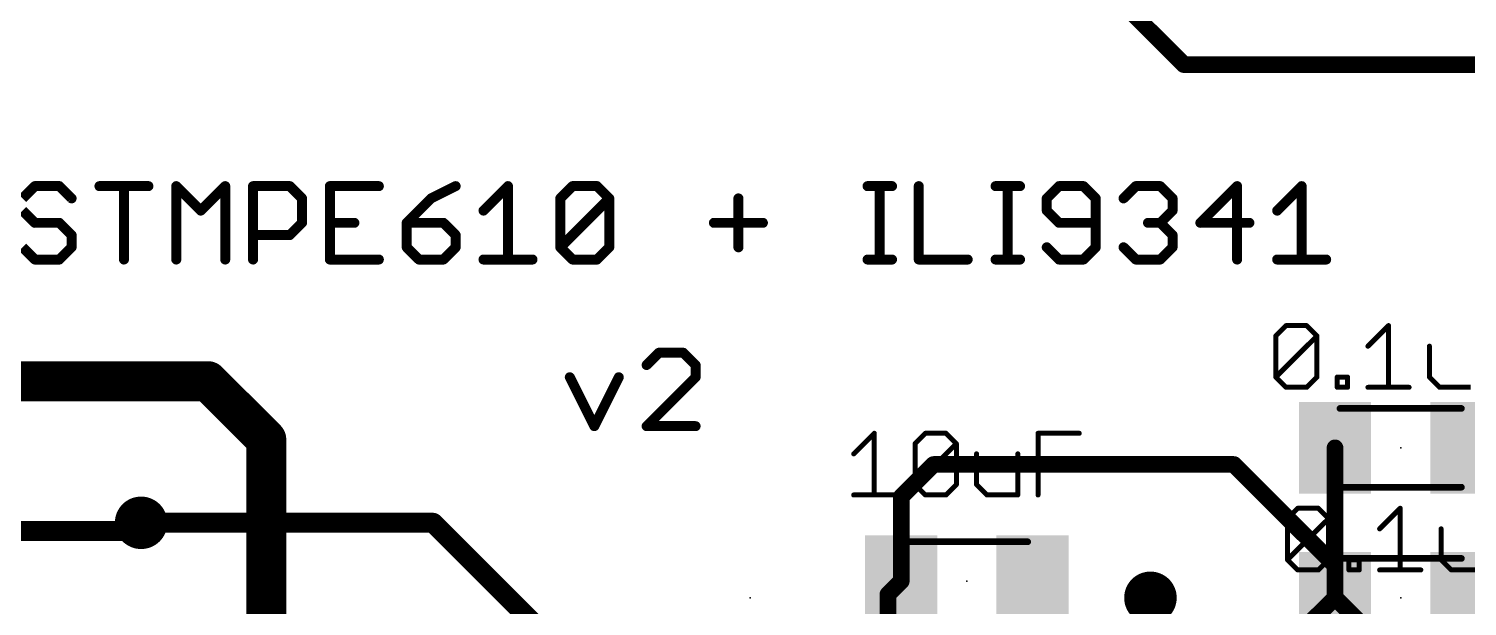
# Model space of a CAD drawing. Extents: x -15 to 72, y -20 to 100.
# Drawn here: x 20.26 to 42.16, y 44.83 to 53.63 of the extents above; entities that cross this region are included whole.
import ezdxf

# ---------------------------------------------------------------- set-up
doc = ezdxf.new("R2010")
doc.units = 0
for name, color, linetype in [('1', 12, 'CONTINUOUS'), ('16', 132, 'CONTINUOUS'), ('18', 110, 'CONTINUOUS'), ('21', 40, 'CONTINUOUS'), ('23', 53, 'CONTINUOUS'), ('24', 53, 'CONTINUOUS'), ('27', 253, 'CONTINUOUS'), ('51', 253, 'CONTINUOUS')]:
    doc.layers.add(name, color=color, linetype=linetype)

# ---------------------------------------------------------------- blocks, each defined once
blk = doc.blocks.new('RECT')
blk.add_solid([(-0.5, -0.5), (0.5, -0.5), (-0.5, 0.5), (0.5, 0.5)])
blk = doc.blocks.new('ROUNDV')
at = {"const_width": 0.5}
blk.add_lwpolyline([(0, -0.25, 1), (0, 0.25, 1), (0, -0.25)], format="xyb", dxfattribs=at)

msp = doc.modelspace()

# ---------------------------------------------------------------- linework, layer by layer
at = {"layer": '1'}
for points, const_width in [([(37.846, 53.086), (27.686, 63.246)], 0.254), ([(42.926, 53.086), (37.846, 53.086)], 0.254), ([(18.288, 48.26), (22.987, 48.26)], 0.6096), ([(22.987, 48.26), (23.876, 47.371)], 0.6096), ([(23.876, 47.371), (23.876, 43.622)], 0.6096), ([(40.148, 47.244), (40.148, 44.958)], 0.254), ([(33.544, 46.498), (34.036, 46.99)], 0.254), ([(34.036, 46.99), (38.608, 46.99)], 0.254), ([(38.608, 46.99), (40.148, 45.45)], 0.254), ([(33.544, 45.212), (33.544, 46.498)], 0.254), ([(21.844, 45.974), (21.971, 46.101)], 0.3048), ([(19.238, 45.974), (21.844, 45.974)], 0.3048), ([(40.148, 45.45), (40.148, 44.958)], 0.254), ([(33.34, 45.008), (33.544, 45.212)], 0.254), ([(33.34, 42.956), (33.34, 45.008)], 0.254), ([(39.648, 44.458), (40.148, 44.958)], 0.254), ([(41.398, 43.708), (40.148, 44.958)], 0.254)]:
    msp.add_lwpolyline(points, dxfattribs=dict(at, const_width=const_width))
for points, const_width in [([(37.846, 53.1495, 1), (37.846, 53.0225)], 0.127), ([(37.8011, 53.0411, 1), (37.8909, 53.1309)], 0.127), ([(23.0948, 48.3678, 1), (22.8792, 48.1522)], 0.3048), ([(22.987, 48.1076, 1), (22.987, 48.4124)], 0.3048), ([(24.0284, 47.371, 1), (23.7236, 47.371)], 0.3048), ([(23.7682, 47.2632, 1), (23.9838, 47.4788)], 0.3048), ([(40.2115, 47.244, 1), (40.0845, 47.244)], 0.127), ([(34.036, 47.0535, 1), (34.036, 46.9265)], 0.127), ([(34.0809, 46.9451, 1), (33.9911, 47.0349)], 0.127), ([(38.6529, 47.0349, 1), (38.5631, 46.9451)], 0.127), ([(38.608, 46.9265, 1), (38.608, 47.0535)], 0.127), ([(33.6075, 46.498, 1), (33.4805, 46.498)], 0.127), ([(33.4991, 46.5429, 1), (33.5889, 46.4531)], 0.127), ([(22.0249, 46.0471, 1), (21.9171, 46.1549)], 0.1524), ([(21.7901, 46.0279, 1), (21.8979, 45.9201)], 0.1524), ([(21.844, 45.8978, 1), (21.844, 46.0502)], 0.1524), ([(40.2115, 45.45, 1), (40.0845, 45.45)], 0.127), ([(40.1031, 45.4051, 1), (40.1929, 45.4949)], 0.127), ([(33.5889, 45.1671, 1), (33.4991, 45.2569)], 0.127), ([(33.4035, 45.008, 1), (33.2765, 45.008)], 0.127), ([(33.2951, 45.0529, 1), (33.3849, 44.9631)], 0.127), ([(33.4805, 45.212, 1), (33.6075, 45.212)], 0.127), ([(40.1929, 45.0029, 1), (40.1031, 44.9131)], 0.127), ([(40.0845, 44.958, 1), (40.2115, 44.958)], 0.127), ([(40.0845, 44.958, 1), (40.2115, 44.958)], 0.127), ([(40.1929, 44.9131, 1), (40.1031, 45.0029)], 0.127)]:
    msp.add_lwpolyline(points, format="xyb", dxfattribs=dict(at, const_width=const_width))
at = {"layer": '16', "const_width": 0.3048}
for points in [[(21.971, 46.101), (26.416, 46.101)], [(26.416, 46.101), (29.718, 42.799)]]:
    msp.add_lwpolyline(points, dxfattribs=at)
at = {"layer": '16', "const_width": 0.1524}
for points in [[(21.971, 46.1772, 1), (21.971, 46.0248)], [(26.4699, 46.1549, 1), (26.3621, 46.0471)], [(26.416, 46.0248, 1), (26.416, 46.1772)]]:
    msp.add_lwpolyline(points, format="xyb", dxfattribs=at)
at = {"layer": '21', "const_width": 0.1524}
for points in [[(20.3538, 51.2328), (20.1674, 51.0463)], [(20.7267, 51.2328), (20.3538, 51.2328)], [(20.9131, 51.0463), (20.7267, 51.2328)], [(21.3368, 51.2328), (22.0825, 51.2328)], [(21.7097, 50.1142), (21.7097, 51.2328)], [(22.5062, 50.1142), (22.5062, 51.2328)], [(22.5062, 51.2328), (22.879, 50.8599)], [(22.879, 50.8599), (23.2519, 51.2328)], [(23.2519, 51.2328), (23.2519, 50.1142)], [(23.6756, 50.1142), (23.6756, 51.2328)], [(23.6756, 51.2328), (24.2349, 51.2328)], [(24.2349, 51.2328), (24.4213, 51.0463)], [(25.5907, 51.2328), (24.845, 51.2328)], [(24.845, 51.2328), (24.845, 50.1142)], [(26.7601, 51.2328), (26.3872, 51.0463)], [(27.1838, 50.8599), (27.5566, 51.2328)], [(27.5566, 51.2328), (27.5566, 50.1142)], [(28.3532, 51.0463), (28.5396, 51.2328)], [(28.5396, 51.2328), (28.9125, 51.2328)], [(28.9125, 51.2328), (29.0989, 51.0463)], [(33.0308, 51.2328), (33.4036, 51.2328)], [(33.2172, 50.1142), (33.2172, 51.2328)], [(33.8104, 51.2328), (33.8104, 50.1142)], [(34.9798, 51.2328), (35.3526, 51.2328)], [(35.1662, 50.1142), (35.1662, 51.2328)], [(35.9458, 51.2328), (35.7594, 51.0463)], [(36.3186, 51.2328), (35.9458, 51.2328)], [(36.5051, 51.0463), (36.3186, 51.2328)], [(36.9288, 51.0463), (37.1152, 51.2328)], [(37.1152, 51.2328), (37.488, 51.2328)], [(37.488, 51.2328), (37.6745, 51.0463)], [(38.6574, 51.2328), (38.0982, 50.6735)], [(38.6574, 50.1142), (38.6574, 51.2328)], [(39.2676, 50.8599), (39.6404, 51.2328)], [(39.6404, 51.2328), (39.6404, 50.1142)], [(24.4213, 51.0463), (24.4213, 50.6735)], [(26.3872, 51.0463), (26.0144, 50.6735)], [(28.3532, 50.3006), (28.3532, 51.0463)], [(28.3532, 50.3006), (29.0989, 51.0463)], [(29.0989, 51.0463), (29.0989, 50.3006)], [(31.0648, 51.0463), (31.0648, 50.3006)], [(35.7594, 51.0463), (35.7594, 50.8599)], [(36.5051, 50.3006), (36.5051, 51.0463)], [(37.6745, 51.0463), (37.6745, 50.8599)], [(20.1674, 50.8599), (20.3538, 50.6735)], [(35.7594, 50.8599), (35.9458, 50.6735)], [(37.6745, 50.8599), (37.488, 50.6735)], [(20.3538, 50.6735), (20.7267, 50.6735)], [(20.7267, 50.6735), (20.9131, 50.4871)], [(24.4213, 50.6735), (24.2349, 50.4871)], [(24.845, 50.6735), (25.2178, 50.6735)], [(26.0144, 50.6735), (26.0144, 50.3006)], [(26.5737, 50.6735), (26.0144, 50.6735)], [(26.7601, 50.4871), (26.5737, 50.6735)], [(30.692, 50.6735), (31.4377, 50.6735)], [(35.9458, 50.6735), (36.5051, 50.6735)], [(37.488, 50.6735), (37.3016, 50.6735)], [(37.488, 50.6735), (37.6745, 50.4871)], [(38.0982, 50.6735), (38.8439, 50.6735)], [(20.3538, 50.1142), (20.1674, 50.3006)], [(20.9131, 50.3006), (20.7267, 50.1142)], [(20.9131, 50.4871), (20.9131, 50.3006)], [(24.2349, 50.4871), (23.6756, 50.4871)], [(26.0144, 50.3006), (26.2008, 50.1142)], [(26.5737, 50.1142), (26.7601, 50.3006)], [(26.7601, 50.3006), (26.7601, 50.4871)], [(28.5396, 50.1142), (28.3532, 50.3006)], [(29.0989, 50.3006), (28.9125, 50.1142)], [(35.7594, 50.3006), (35.9458, 50.1142)], [(36.3186, 50.1142), (36.5051, 50.3006)], [(37.1152, 50.1142), (36.9288, 50.3006)], [(37.6745, 50.3006), (37.488, 50.1142)], [(37.6745, 50.4871), (37.6745, 50.3006)], [(20.7267, 50.1142), (20.3538, 50.1142)], [(24.845, 50.1142), (25.5907, 50.1142)], [(26.2008, 50.1142), (26.5737, 50.1142)], [(27.1838, 50.1142), (27.9295, 50.1142)], [(28.9125, 50.1142), (28.5396, 50.1142)], [(33.0308, 50.1142), (33.4036, 50.1142)], [(33.8104, 50.1142), (34.5561, 50.1142)], [(34.9798, 50.1142), (35.3526, 50.1142)], [(35.9458, 50.1142), (36.3186, 50.1142)], [(37.488, 50.1142), (37.1152, 50.1142)], [(39.2676, 50.1142), (40.0133, 50.1142)], [(29.8536, 48.6928), (29.6672, 48.5063)], [(30.2265, 48.6928), (29.8536, 48.6928)], [(30.4129, 48.5063), (30.2265, 48.6928)], [(30.4129, 48.3199), (30.4129, 48.5063)], [(28.4978, 48.3199), (28.8707, 47.5742)], [(28.8707, 47.5742), (29.2435, 48.3199)], [(29.6672, 47.5742), (30.4129, 48.3199)], [(30.4129, 47.5742), (29.6672, 47.5742)]]:
    msp.add_lwpolyline(points, dxfattribs=at)
at = {"layer": '21', "const_width": 0.0762}
for points in [[(20.3538, 51.2709, 1), (20.3538, 51.1947)], [(20.3808, 51.2058, 1), (20.3269, 51.2597)], [(20.7536, 51.2597, 1), (20.6997, 51.2058)], [(20.7267, 51.1947, 1), (20.7267, 51.2709)], [(21.3368, 51.2709, 1), (21.3368, 51.1947)], [(21.7478, 51.2328, 1), (21.6716, 51.2328)], [(22.0825, 51.1947, 1), (22.0825, 51.2709)], [(22.5443, 51.2328, 1), (22.4681, 51.2328)], [(22.5331, 51.2597, 1), (22.4793, 51.2058)], [(23.29, 51.2328, 1), (23.2138, 51.2328)], [(23.2788, 51.2058, 1), (23.225, 51.2597)], [(23.7137, 51.2328, 1), (23.6375, 51.2328)], [(23.6756, 51.2709, 1), (23.6756, 51.1947)], [(24.2618, 51.2597, 1), (24.2079, 51.2058)], [(24.2349, 51.1947, 1), (24.2349, 51.2709)], [(24.845, 51.2709, 1), (24.845, 51.1947)], [(24.8831, 51.2328, 1), (24.8069, 51.2328)], [(25.5907, 51.1947, 1), (25.5907, 51.2709)], [(26.7771, 51.1987, 1), (26.7431, 51.2668)], [(27.5947, 51.2328, 1), (27.5185, 51.2328)], [(27.5836, 51.2058, 1), (27.5297, 51.2597)], [(28.5396, 51.2709, 1), (28.5396, 51.1947)], [(28.5666, 51.2058, 1), (28.5127, 51.2597)], [(28.9394, 51.2597, 1), (28.8855, 51.2058)], [(28.9125, 51.1947, 1), (28.9125, 51.2709)], [(33.0308, 51.2709, 1), (33.0308, 51.1947)], [(33.2553, 51.2328, 1), (33.1791, 51.2328)], [(33.4036, 51.1947, 1), (33.4036, 51.2709)], [(33.8485, 51.2328, 1), (33.7723, 51.2328)], [(34.9798, 51.2709, 1), (34.9798, 51.1947)], [(35.2043, 51.2328, 1), (35.1281, 51.2328)], [(35.3526, 51.1947, 1), (35.3526, 51.2709)], [(35.9458, 51.2709, 1), (35.9458, 51.1947)], [(35.9727, 51.2058, 1), (35.9188, 51.2597)], [(36.3456, 51.2597, 1), (36.2917, 51.2058)], [(36.3186, 51.1947, 1), (36.3186, 51.2709)], [(37.1152, 51.2709, 1), (37.1152, 51.1947)], [(37.1421, 51.2058, 1), (37.0882, 51.2597)], [(37.515, 51.2597, 1), (37.4611, 51.2058)], [(37.488, 51.1947, 1), (37.488, 51.2709)], [(38.6955, 51.2328, 1), (38.6193, 51.2328)], [(38.6844, 51.2058, 1), (38.6305, 51.2597)], [(39.6785, 51.2328, 1), (39.6023, 51.2328)], [(39.6673, 51.2058, 1), (39.6135, 51.2597)], [(20.8862, 51.0194, 1), (20.94, 51.0733)], [(24.4594, 51.0463, 1), (24.3832, 51.0463)], [(24.3944, 51.0194, 1), (24.4482, 51.0733)], [(26.3702, 51.0804, 1), (26.4043, 51.0123)], [(26.4142, 51.0194, 1), (26.3603, 51.0733)], [(28.3262, 51.0733, 1), (28.3801, 51.0194)], [(28.3913, 51.0463, 1), (28.3151, 51.0463)], [(29.137, 51.0463, 1), (29.0608, 51.0463)], [(29.1258, 51.0194, 1), (29.0719, 51.0733)], [(29.0719, 51.0194, 1), (29.1258, 51.0733)], [(31.1029, 51.0463, 1), (31.0267, 51.0463)], [(35.7324, 51.0733, 1), (35.7863, 51.0194)], [(35.7975, 51.0463, 1), (35.7213, 51.0463)], [(36.5432, 51.0463, 1), (36.467, 51.0463)], [(36.4781, 51.0194, 1), (36.532, 51.0733)], [(36.9018, 51.0733, 1), (36.9557, 51.0194)], [(37.7126, 51.0463, 1), (37.6364, 51.0463)], [(37.6475, 51.0194, 1), (37.7014, 51.0733)], [(22.8521, 50.8868, 1), (22.906, 50.833)], [(22.8521, 50.833, 1), (22.906, 50.8868)], [(27.1568, 50.8868, 1), (27.2107, 50.833)], [(35.7863, 50.8868, 1), (35.7324, 50.833)], [(35.7213, 50.8599, 1), (35.7975, 50.8599)], [(37.6364, 50.8599, 1), (37.7126, 50.8599)], [(37.7014, 50.833, 1), (37.6475, 50.8868)], [(39.2406, 50.8868, 1), (39.2945, 50.833)], [(20.3538, 50.7116, 1), (20.3538, 50.6354)], [(20.3269, 50.6465, 1), (20.3808, 50.7004)], [(20.7536, 50.7004, 1), (20.6997, 50.6465)], [(20.7267, 50.6354, 1), (20.7267, 50.7116)], [(24.3832, 50.6735, 1), (24.4594, 50.6735)], [(24.4482, 50.6465, 1), (24.3944, 50.7004)], [(24.845, 50.7116, 1), (24.845, 50.6354)], [(25.2178, 50.6354, 1), (25.2178, 50.7116)], [(25.9874, 50.7004, 1), (26.0413, 50.6465)], [(26.0525, 50.6735, 1), (25.9763, 50.6735)], [(26.0144, 50.7116, 1), (26.0144, 50.6354)], [(26.6006, 50.7004, 1), (26.5467, 50.6465)], [(26.5737, 50.6354, 1), (26.5737, 50.7116)], [(30.692, 50.7116, 1), (30.692, 50.6354)], [(31.4377, 50.6354, 1), (31.4377, 50.7116)], [(35.9458, 50.7116, 1), (35.9458, 50.6354)], [(35.9188, 50.6465, 1), (35.9727, 50.7004)], [(36.5051, 50.6354, 1), (36.5051, 50.7116)], [(37.3016, 50.7116, 1), (37.3016, 50.6354)], [(37.515, 50.7004, 1), (37.4611, 50.6465)], [(37.4611, 50.7004, 1), (37.515, 50.6465)], [(37.488, 50.6354, 1), (37.488, 50.7116)], [(38.0712, 50.7004, 1), (38.1251, 50.6465)], [(38.0982, 50.7116, 1), (38.0982, 50.6354)], [(38.8439, 50.6354, 1), (38.8439, 50.7116)], [(20.9512, 50.4871, 1), (20.875, 50.4871)], [(20.8862, 50.4601, 1), (20.94, 50.514)], [(20.94, 50.2737, 1), (20.8862, 50.3276)], [(23.6756, 50.5252, 1), (23.6756, 50.449)], [(24.2079, 50.514, 1), (24.2618, 50.4601)], [(24.2349, 50.449, 1), (24.2349, 50.5252)], [(26.0413, 50.3276, 1), (25.9874, 50.2737)], [(26.7982, 50.4871, 1), (26.722, 50.4871)], [(26.7332, 50.4601, 1), (26.787, 50.514)], [(26.787, 50.2737, 1), (26.7332, 50.3276)], [(28.3801, 50.3276, 1), (28.3262, 50.2737)], [(29.1258, 50.2737, 1), (29.0719, 50.3276)], [(35.7863, 50.3276, 1), (35.7324, 50.2737)], [(36.532, 50.2737, 1), (36.4781, 50.3276)], [(36.9557, 50.3276, 1), (36.9018, 50.2737)], [(37.7126, 50.4871, 1), (37.6364, 50.4871)], [(37.6475, 50.4601, 1), (37.7014, 50.514)], [(37.7014, 50.2737, 1), (37.6475, 50.3276)], [(20.3538, 50.1523, 1), (20.3538, 50.0761)], [(20.3269, 50.0873, 1), (20.3808, 50.1411)], [(20.6997, 50.1411, 1), (20.7536, 50.0873)], [(20.7267, 50.0761, 1), (20.7267, 50.1523)], [(20.875, 50.3006, 1), (20.9512, 50.3006)], [(21.6716, 50.1142, 1), (21.7478, 50.1142)], [(22.4681, 50.1142, 1), (22.5443, 50.1142)], [(23.2138, 50.1142, 1), (23.29, 50.1142)], [(23.6375, 50.1142, 1), (23.7137, 50.1142)], [(24.845, 50.1523, 1), (24.845, 50.0761)], [(24.8069, 50.1142, 1), (24.8831, 50.1142)], [(25.5907, 50.0761, 1), (25.5907, 50.1523)], [(25.9763, 50.3006, 1), (26.0525, 50.3006)], [(26.2008, 50.1523, 1), (26.2008, 50.0761)], [(26.1739, 50.0873, 1), (26.2278, 50.1411)], [(26.5467, 50.1411, 1), (26.6006, 50.0873)], [(26.5737, 50.0761, 1), (26.5737, 50.1523)], [(26.722, 50.3006, 1), (26.7982, 50.3006)], [(27.1838, 50.1523, 1), (27.1838, 50.0761)], [(27.5185, 50.1142, 1), (27.5947, 50.1142)], [(27.9295, 50.0761, 1), (27.9295, 50.1523)], [(28.3262, 50.3276, 1), (28.3801, 50.2737)], [(28.3151, 50.3006, 1), (28.3913, 50.3006)], [(28.5396, 50.1523, 1), (28.5396, 50.0761)], [(28.5127, 50.0873, 1), (28.5666, 50.1411)], [(28.8855, 50.1411, 1), (28.9394, 50.0873)], [(28.9125, 50.0761, 1), (28.9125, 50.1523)], [(29.0608, 50.3006, 1), (29.137, 50.3006)], [(31.0267, 50.3006, 1), (31.1029, 50.3006)], [(33.0308, 50.1523, 1), (33.0308, 50.0761)], [(33.1791, 50.1142, 1), (33.2553, 50.1142)], [(33.4036, 50.0761, 1), (33.4036, 50.1523)], [(33.8104, 50.1523, 1), (33.8104, 50.0761)], [(33.7723, 50.1142, 1), (33.8485, 50.1142)], [(34.5561, 50.0761, 1), (34.5561, 50.1523)], [(34.9798, 50.1523, 1), (34.9798, 50.0761)], [(35.1281, 50.1142, 1), (35.2043, 50.1142)], [(35.3526, 50.0761, 1), (35.3526, 50.1523)], [(35.9458, 50.1523, 1), (35.9458, 50.0761)], [(35.9188, 50.0873, 1), (35.9727, 50.1411)], [(36.2917, 50.1411, 1), (36.3456, 50.0873)], [(36.3186, 50.0761, 1), (36.3186, 50.1523)], [(36.467, 50.3006, 1), (36.5432, 50.3006)], [(37.1152, 50.1523, 1), (37.1152, 50.0761)], [(37.0882, 50.0873, 1), (37.1421, 50.1411)], [(37.4611, 50.1411, 1), (37.515, 50.0873)], [(37.488, 50.0761, 1), (37.488, 50.1523)], [(37.6364, 50.3006, 1), (37.7126, 50.3006)], [(38.6193, 50.1142, 1), (38.6955, 50.1142)], [(39.2676, 50.1523, 1), (39.2676, 50.0761)], [(39.6023, 50.1142, 1), (39.6785, 50.1142)], [(40.0133, 50.0761, 1), (40.0133, 50.1523)], [(29.8536, 48.7309, 1), (29.8536, 48.6547)], [(29.8806, 48.6658, 1), (29.8267, 48.7197)], [(30.2534, 48.7197, 1), (30.1995, 48.6658)], [(30.2265, 48.6547, 1), (30.2265, 48.7309)], [(29.6403, 48.5333, 1), (29.6941, 48.4794)], [(30.451, 48.5063, 1), (30.3748, 48.5063)], [(30.386, 48.4794, 1), (30.4398, 48.5333)], [(28.5319, 48.3369, 1), (28.4637, 48.3029)], [(29.2776, 48.3029, 1), (29.2094, 48.3369)], [(30.3748, 48.3199, 1), (30.451, 48.3199)], [(30.4398, 48.293, 1), (30.386, 48.3468)], [(28.8366, 47.5912, 1), (28.9047, 47.5572)], [(28.8366, 47.5572, 1), (28.9047, 47.5912)], [(29.6672, 47.6123, 1), (29.6672, 47.5361)], [(29.6403, 47.6011, 1), (29.6941, 47.5473)], [(30.4129, 47.5361, 1), (30.4129, 47.6123)]]:
    msp.add_lwpolyline(points, format="xyb", dxfattribs=at)
at = {"layer": '23'}
for p in [(41.148, 47.244), (34.544, 45.212), (41.148, 44.958)]:
    msp.add_point(p, dxfattribs=at)
at = {"layer": '24'}
msp.add_point((31.242, 44.958), dxfattribs=at)
at = {"layer": '27', "const_width": 0.0762}
for points in [[(39.2463, 48.9499), (39.403, 49.1067)], [(39.403, 49.1067), (39.7166, 49.1067)], [(39.7166, 49.1067), (39.8733, 48.9499)], [(40.6495, 48.7932), (40.9631, 49.1067)], [(40.9631, 49.1067), (40.9631, 48.1661)], [(39.2463, 48.3229), (39.2463, 48.9499)], [(39.2463, 48.3229), (39.8733, 48.9499)], [(39.8733, 48.9499), (39.8733, 48.3229)], [(41.5851, 48.7932), (41.5851, 48.3229)], [(39.403, 48.1661), (39.2463, 48.3229)], [(39.7166, 48.1661), (39.403, 48.1661)], [(39.8733, 48.3229), (39.7166, 48.1661)], [(40.1818, 48.1661), (40.1818, 48.3229)], [(40.1818, 48.3229), (40.3385, 48.3229)], [(40.3385, 48.1661), (40.1818, 48.1661)], [(40.3385, 48.3229), (40.3385, 48.1661)], [(40.6495, 48.1661), (41.2766, 48.1661)], [(41.5851, 48.3229), (41.7418, 48.1661)], [(41.7418, 48.1661), (42.2121, 48.1661)], [(32.8201, 47.1522), (33.1336, 47.4657)], [(33.1336, 47.4657), (33.1336, 46.5251)], [(33.7556, 47.3089), (33.9124, 47.4657)], [(33.7556, 46.6819), (33.7556, 47.3089)], [(33.7556, 46.6819), (34.3827, 47.3089)], [(33.9124, 47.4657), (34.2259, 47.4657)], [(34.2259, 47.4657), (34.3827, 47.3089)], [(34.3827, 47.3089), (34.3827, 46.6819)], [(35.6267, 46.5251), (35.6267, 47.4657)], [(35.6267, 47.4657), (36.2537, 47.4657)], [(34.6911, 47.1522), (34.6911, 46.6819)], [(35.3182, 46.5251), (35.3182, 47.1522)], [(35.6267, 46.9954), (35.9402, 46.9954)], [(33.9124, 46.5251), (33.7556, 46.6819)], [(34.3827, 46.6819), (34.2259, 46.5251)], [(34.6911, 46.6819), (34.8479, 46.5251)], [(32.8201, 46.5251), (33.4472, 46.5251)], [(34.2259, 46.5251), (33.9124, 46.5251)], [(34.8479, 46.5251), (35.3182, 46.5251)], [(39.4241, 46.1659), (39.5809, 46.3227)], [(39.5809, 46.3227), (39.8944, 46.3227)], [(39.8944, 46.3227), (40.0512, 46.1659)], [(40.8274, 46.0092), (41.1409, 46.3227)], [(41.1409, 46.3227), (41.1409, 45.3821)], [(39.4241, 45.5389), (39.4241, 46.1659)], [(39.4241, 45.5389), (40.0512, 46.1659)], [(40.0512, 46.1659), (40.0512, 45.5389)], [(41.7629, 46.0092), (41.7629, 45.5389)], [(39.5809, 45.3821), (39.4241, 45.5389)], [(40.0512, 45.5389), (39.8944, 45.3821)], [(40.3596, 45.3821), (40.3596, 45.5389)], [(40.3596, 45.5389), (40.5164, 45.5389)], [(40.5164, 45.5389), (40.5164, 45.3821)], [(41.7629, 45.5389), (41.9197, 45.3821)], [(39.8944, 45.3821), (39.5809, 45.3821)], [(40.5164, 45.3821), (40.3596, 45.3821)], [(40.8274, 45.3821), (41.4544, 45.3821)], [(41.9197, 45.3821), (42.39, 45.3821)]]:
    msp.add_lwpolyline(points, dxfattribs=at)
at = {"layer": '27', "const_width": 0.0381}
for points in [[(39.403, 49.1258, 1), (39.403, 49.0877)], [(39.4165, 49.0932, 1), (39.3896, 49.1202)], [(39.73, 49.1202, 1), (39.7031, 49.0932)], [(39.7166, 49.0877, 1), (39.7166, 49.1258)], [(40.9821, 49.1067, 1), (40.944, 49.1067)], [(40.9765, 49.0932, 1), (40.9496, 49.1202)], [(39.2653, 48.9499, 1), (39.2272, 48.9499)], [(39.2328, 48.9634, 1), (39.2597, 48.9365)], [(39.8924, 48.9499, 1), (39.8543, 48.9499)], [(39.8868, 48.9365, 1), (39.8599, 48.9634)], [(39.8599, 48.9365, 1), (39.8868, 48.9634)], [(40.6361, 48.8066, 1), (40.663, 48.7797)], [(41.6041, 48.7932, 1), (41.566, 48.7932)], [(39.2597, 48.3363, 1), (39.2328, 48.3094)], [(39.2328, 48.3363, 1), (39.2597, 48.3094)], [(39.2272, 48.3229, 1), (39.2653, 48.3229)], [(39.403, 48.1852, 1), (39.403, 48.1471)], [(39.3896, 48.1526, 1), (39.4165, 48.1796)], [(39.7031, 48.1796, 1), (39.73, 48.1526)], [(39.7166, 48.1471, 1), (39.7166, 48.1852)], [(39.8543, 48.3229, 1), (39.8924, 48.3229)], [(39.8868, 48.3094, 1), (39.8599, 48.3363)], [(40.2008, 48.3229, 1), (40.1627, 48.3229)], [(40.1818, 48.3419, 1), (40.1818, 48.3038)], [(40.1818, 48.1852, 1), (40.1818, 48.1471)], [(40.1627, 48.1661, 1), (40.2008, 48.1661)], [(40.3576, 48.3229, 1), (40.3195, 48.3229)], [(40.3195, 48.1661, 1), (40.3576, 48.1661)], [(40.3385, 48.3038, 1), (40.3385, 48.3419)], [(40.3385, 48.1471, 1), (40.3385, 48.1852)], [(40.6495, 48.1852, 1), (40.6495, 48.1471)], [(40.944, 48.1661, 1), (40.9821, 48.1661)], [(41.2766, 48.1471, 1), (41.2766, 48.1852)], [(41.5985, 48.3363, 1), (41.5716, 48.3094)], [(41.566, 48.3229, 1), (41.6041, 48.3229)], [(41.7418, 48.1852, 1), (41.7418, 48.1471)], [(41.7284, 48.1526, 1), (41.7553, 48.1796)], [(33.1527, 47.4657, 1), (33.1146, 47.4657)], [(33.1471, 47.4522, 1), (33.1202, 47.4792)], [(33.7421, 47.3224, 1), (33.7691, 47.2955)], [(33.7747, 47.3089, 1), (33.7366, 47.3089)], [(33.9124, 47.4848, 1), (33.9124, 47.4467)], [(33.9259, 47.4522, 1), (33.8989, 47.4792)], [(34.2394, 47.4792, 1), (34.2124, 47.4522)], [(34.2259, 47.4467, 1), (34.2259, 47.4848)], [(34.4017, 47.3089, 1), (34.3636, 47.3089)], [(34.3962, 47.2955, 1), (34.3692, 47.3224)], [(34.3692, 47.2955, 1), (34.3962, 47.3224)], [(35.6457, 47.4657, 1), (35.6076, 47.4657)], [(35.6267, 47.4848, 1), (35.6267, 47.4467)], [(36.2537, 47.4467, 1), (36.2537, 47.4848)], [(32.8066, 47.1656, 1), (32.8336, 47.1387)], [(34.7102, 47.1522, 1), (34.6721, 47.1522)], [(35.3373, 47.1522, 1), (35.2992, 47.1522)], [(35.6267, 47.0145, 1), (35.6267, 46.9764)], [(35.9402, 46.9764, 1), (35.9402, 47.0145)], [(33.7691, 46.6953, 1), (33.7421, 46.6684)], [(33.7421, 46.6953, 1), (33.7691, 46.6684)], [(33.7366, 46.6819, 1), (33.7747, 46.6819)], [(34.3636, 46.6819, 1), (34.4017, 46.6819)], [(34.3962, 46.6684, 1), (34.3692, 46.6953)], [(34.7046, 46.6953, 1), (34.6777, 46.6684)], [(34.6721, 46.6819, 1), (34.7102, 46.6819)], [(32.8201, 46.5442, 1), (32.8201, 46.5061)], [(33.1146, 46.5251, 1), (33.1527, 46.5251)], [(33.4472, 46.5061, 1), (33.4472, 46.5442)], [(33.9124, 46.5442, 1), (33.9124, 46.5061)], [(33.8989, 46.5116, 1), (33.9259, 46.5386)], [(34.2124, 46.5386, 1), (34.2394, 46.5116)], [(34.2259, 46.5061, 1), (34.2259, 46.5442)], [(34.8479, 46.5442, 1), (34.8479, 46.5061)], [(34.8344, 46.5116, 1), (34.8614, 46.5386)], [(35.2992, 46.5251, 1), (35.3373, 46.5251)], [(35.3182, 46.5061, 1), (35.3182, 46.5442)], [(35.6076, 46.5251, 1), (35.6457, 46.5251)], [(39.5809, 46.3418, 1), (39.5809, 46.3037)], [(39.5943, 46.3092, 1), (39.5674, 46.3362)], [(39.9079, 46.3362, 1), (39.8809, 46.3092)], [(39.8944, 46.3037, 1), (39.8944, 46.3418)], [(41.16, 46.3227, 1), (41.1219, 46.3227)], [(41.1544, 46.3092, 1), (41.1274, 46.3362)], [(39.4432, 46.1659, 1), (39.4051, 46.1659)], [(39.4106, 46.1794, 1), (39.4376, 46.1525)], [(40.0702, 46.1659, 1), (40.0321, 46.1659)], [(40.0646, 46.1525, 1), (40.0377, 46.1794)], [(40.0377, 46.1525, 1), (40.0646, 46.1794)], [(40.8139, 46.0226, 1), (40.8408, 45.9957)], [(41.7819, 46.0092, 1), (41.7438, 46.0092)], [(39.4376, 45.5523, 1), (39.4106, 45.5254)], [(39.4106, 45.5523, 1), (39.4376, 45.5254)], [(39.4051, 45.5389, 1), (39.4432, 45.5389)], [(40.0321, 45.5389, 1), (40.0702, 45.5389)], [(40.0646, 45.5254, 1), (40.0377, 45.5523)], [(40.3596, 45.5579, 1), (40.3596, 45.5198)], [(40.3787, 45.5389, 1), (40.3406, 45.5389)], [(40.5354, 45.5389, 1), (40.4973, 45.5389)], [(40.5164, 45.5198, 1), (40.5164, 45.5579)], [(41.7764, 45.5523, 1), (41.7494, 45.5254)], [(41.7438, 45.5389, 1), (41.7819, 45.5389)], [(39.5809, 45.4012, 1), (39.5809, 45.3631)], [(39.5674, 45.3686, 1), (39.5943, 45.3956)], [(39.8809, 45.3956, 1), (39.9079, 45.3686)], [(39.8944, 45.3631, 1), (39.8944, 45.4012)], [(40.3596, 45.4012, 1), (40.3596, 45.3631)], [(40.3406, 45.3821, 1), (40.3787, 45.3821)], [(40.4973, 45.3821, 1), (40.5354, 45.3821)], [(40.5164, 45.3631, 1), (40.5164, 45.4012)], [(40.8274, 45.4012, 1), (40.8274, 45.3631)], [(41.1219, 45.3821, 1), (41.16, 45.3821)], [(41.4544, 45.3631, 1), (41.4544, 45.4012)], [(41.9197, 45.4012, 1), (41.9197, 45.3631)], [(41.9062, 45.3686, 1), (41.9331, 45.3956)]]:
    msp.add_lwpolyline(points, format="xyb", dxfattribs=at)
at = {"layer": '51', "const_width": 0.1016}
for points in [[(40.223, 47.844), (42.073, 47.844)], [(42.073, 46.644), (40.223, 46.644)], [(33.619, 45.812), (35.469, 45.812)], [(40.223, 45.558), (42.073, 45.558)]]:
    msp.add_lwpolyline(points, dxfattribs=at)
at = {"layer": '51', "const_width": 0.0508}
for points in [[(40.223, 47.8694, 1), (40.223, 47.8186)], [(42.073, 47.8186, 1), (42.073, 47.8694)], [(40.223, 46.6694, 1), (40.223, 46.6186)], [(42.073, 46.6186, 1), (42.073, 46.6694)], [(33.619, 45.8374, 1), (33.619, 45.7866)], [(35.469, 45.7866, 1), (35.469, 45.8374)], [(40.223, 45.5834, 1), (40.223, 45.5326)], [(42.073, 45.5326, 1), (42.073, 45.5834)]]:
    msp.add_lwpolyline(points, format="xyb", dxfattribs=at)

# ---------------------------------------------------------------- block references
at = {"layer": '1', "xscale": 1.1, "yscale": 1.4}
for p in [(40.148, 47.244), (42.148, 47.244), (33.544, 45.212), (35.544, 45.212), (40.148, 44.958), (42.148, 44.958)]:
    msp.add_blockref('RECT', p, dxfattribs=at)
at = {"layer": '18', "xscale": 0.8001, "yscale": 0.8001}
for p in [(21.971, 46.101), (21.971, 46.101), (37.338, 44.958), (37.338, 44.958)]:
    msp.add_blockref('ROUNDV', p, dxfattribs=at)
at = {"layer": '51', "xscale": 0.5, "yscale": 1.3}
for p in [(40.398, 47.244), (41.898, 47.244), (33.794, 45.212), (35.294, 45.212), (40.398, 44.958), (41.898, 44.958)]:
    msp.add_blockref('RECT', p, dxfattribs=at)

doc.saveas('drawing.dxf')
